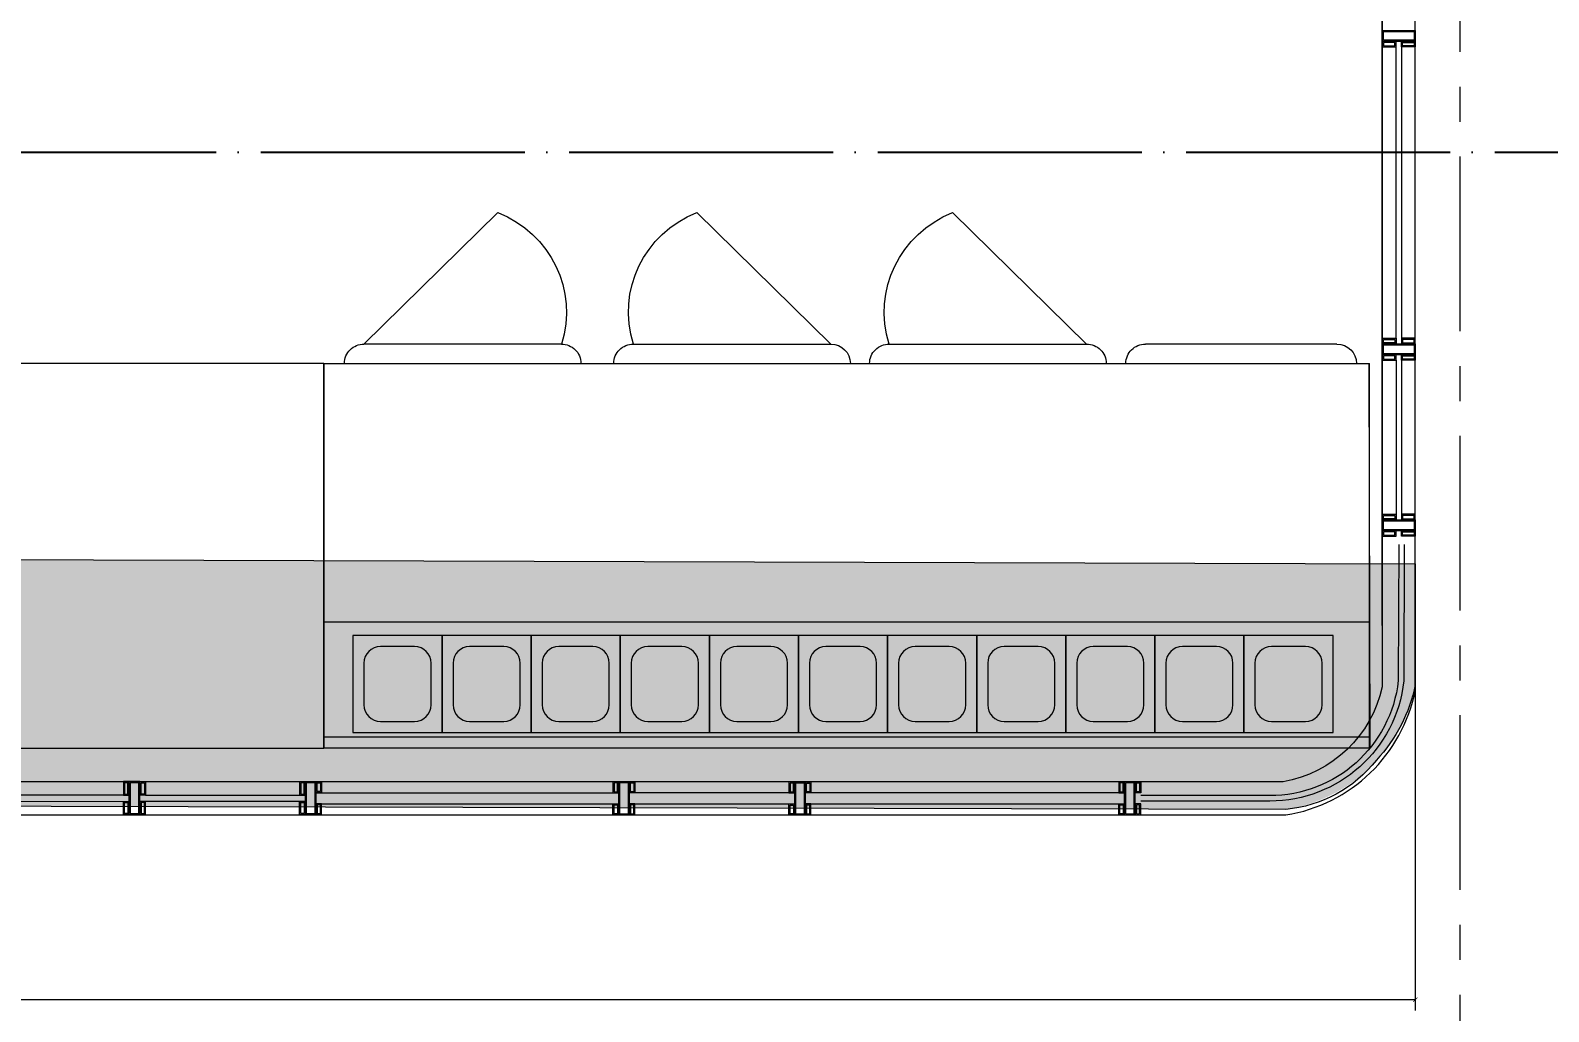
# Model space of a CAD drawing. Header units: millimetres. Extents: x 29001 to 40804, y -8833 to -5892.
# Drawn here: x 35714.1 to 35990.2, y -6390.7 to -6212.3 of the extents above; entities that cross this region are included whole.
import ezdxf

# ---------------------------------------------------------------- set-up
doc = ezdxf.new("R2010")
doc.units = ezdxf.units.MM
doc.linetypes.add('CENTER', pattern=[50.79999999999998, 31.75, -6.349999999999998, 6.349999999999998, -6.349999999999998])
doc.linetypes.add('DASHDOT', pattern=[14, 12, -1, 0, -1])
doc.layers.get('0').update_dxf_attribs({"lineweight": 0})
doc.layers.get('Defpoints').update_dxf_attribs({"lineweight": 0})
for name, color, linetype, lineweight in [('Auto-Yazi', 7, 'Continuous', 0), ('xxx_Auto_Element_Dograma Cam', 140, 'Continuous', 0), ('xxx_Auto_Element_Dograma Metal', 211, 'Continuous', 0), ('xxx_Auto_Kaplama_Aluminyum', 133, 'Continuous', 0), ('xxx_Auto_Kaplama_Mermer', 23, 'Continuous', 0), ('xxx_Auto_Kaplama_Mermer Tarama @ 1', 45, 'Continuous', 0), ('xxx_Auto_Konstruksiyon_Metal Ince', 161, 'Continuous', 0), ('xxx_Auto_Olcu_Ic', 33, 'Continuous', 0), ('xxx_Auto_Yardimci_Aks', 30, 'CENTER', 0)]:
    doc.layers.add(name, color=color, linetype=linetype, lineweight=lineweight)
doc.styles.add('AUTOBAN', font='')
doc.styles.get('AUTOBAN').set_extended_font_data('Helvetica Normal Tr')
doc.dimstyles.new('AUTO_DIM_1-20', dxfattribs={"dimtxt": 4, "dimasz": 0.75, "dimexe": 2, "dimexo": 10, "dimgap": 0.2, "dimtad": 1, "dimdec": 0, "dimrnd": 0.5, "dimdsep": 46, "dimtxsty": 'AUTOBAN', "dimblk": 'ARCHTICK', "dimcen": 2, "dimclrd": 256, "dimclre": 256, "dimclrt": 256, "dimadec": 0, "dimazin": 0, "dimtfac": 1, "dimtdec": 0, "dimtix": 1, "dimtofl": 0, "dimtmove": 1, "dimatfit": 3, "dimfxl": 1, "dimtolj": 1, "dimtzin": 0, "dimlwd": -1, "dimlwe": -1, "dimarcsym": 0})

# ---------------------------------------------------------------- blocks, each defined once
blk = doc.blocks.new('A$C2EE206DC')
at = {"color": 42}
blk.add_lwpolyline([(2.805806252581533e-05, 23.00000908083166), (190.0000280580625, 23.00000908083166), (190.0000280580625, 9.080831659957767e-06), (2.805806252581533e-05, 9.080831659957767e-06), (2.805806252581533e-05, 23.00000908083166)], dxfattribs=at)
at = {"color": 253, "true_color": 0x999999}
for points in [[(5.248082308802623, 2.900009080825839), (21.44808230880153, 2.900009080825839), (21.44808230880153, 20.50000908083166), (5.248082308802623, 20.50000908083166)], [(21.44808230880153, 2.900009080825839), (37.64808230880044, 2.900009080825839), (37.64808230880044, 20.50000908083166), (21.44808230880153, 20.50000908083166)], [(37.64808230880044, 2.900009080825839), (53.84808230879935, 2.900009080825839), (53.84808230879935, 20.50000908083166), (37.64808230880044, 20.50000908083166)], [(53.84808230879935, 2.900009080825839), (70.04808230879826, 2.900009080825839), (70.04808230879826, 20.50000908083166), (53.84808230879935, 20.50000908083166)], [(70.04808230879826, 2.900009080825839), (86.24808230879717, 2.900009080825839), (86.24808230879717, 20.50000908083166), (70.04808230879826, 20.50000908083166)], [(86.24808230879717, 2.900009080825839), (102.4480823087961, 2.900009080825839), (102.4480823087961, 20.50000908083166), (86.24808230879717, 20.50000908083166)], [(102.4480823087961, 2.900009080825839), (118.648082308795, 2.900009080825839), (118.648082308795, 20.50000908083166), (102.4480823087961, 20.50000908083166)], [(118.648082308795, 2.900009080825839), (134.8480823087939, 2.900009080825839), (134.8480823087939, 20.50000908083166), (118.648082308795, 20.50000908083166)], [(134.8480823087939, 2.900009080825839), (151.0480823087928, 2.900009080825839), (151.0480823087928, 20.50000908083166), (134.8480823087939, 20.50000908083166)], [(151.0480823087928, 2.900009080825839), (167.2480823087917, 2.900009080825839), (167.2480823087917, 20.50000908083166), (151.0480823087928, 20.50000908083166)], [(167.2480823087917, 2.900009080825839), (183.4480823087906, 2.900009080825839), (183.4480823087906, 20.50000908083166), (167.2480823087917, 20.50000908083166)]]:
    blk.add_lwpolyline(points, close=True, dxfattribs=at)
for points in [[(10.24808230880262, 4.900009080825839), (16.44808230880153, 4.900009080825839, 0.4142135623730951), (19.44808230880153, 7.900009080825839), (19.44808230880153, 15.50000908083166, 0.4142135623731021), (16.44808230880153, 18.50000908083166), (10.24808230880262, 18.50000908083166, 0.4142135623730951), (7.248082308802623, 15.50000908083166), (7.248082308802623, 7.900009080825839, 0.4142135623730951)], [(26.44808230880153, 4.900009080825839), (32.64808230880044, 4.900009080825839, 0.4142135623730951), (35.64808230880044, 7.900009080825839), (35.64808230880044, 15.50000908083166, 0.4142135623731021), (32.64808230880044, 18.50000908083166), (26.44808230880153, 18.50000908083166, 0.4142135623730951), (23.44808230880153, 15.50000908083166), (23.44808230880153, 7.900009080825839, 0.4142135623730951)], [(42.64808230880044, 4.900009080825839), (48.84808230879935, 4.900009080825839, 0.4142135623730951), (51.84808230879935, 7.900009080825839), (51.84808230879935, 15.50000908083166, 0.4142135623731021), (48.84808230879935, 18.50000908083166), (42.64808230880044, 18.50000908083166, 0.4142135623730951), (39.64808230880044, 15.50000908083166), (39.64808230880044, 7.900009080825839, 0.4142135623730951)], [(58.84808230879935, 4.900009080825839), (65.04808230879826, 4.900009080825839, 0.4142135623730951), (68.04808230879826, 7.900009080825839), (68.04808230879826, 15.50000908083166, 0.4142135623731021), (65.04808230879826, 18.50000908083166), (58.84808230879935, 18.50000908083166, 0.4142135623730951), (55.84808230879935, 15.50000908083166), (55.84808230879935, 7.900009080825839, 0.4142135623730951)], [(75.04808230879826, 4.900009080825839), (81.24808230879717, 4.900009080825839, 0.4142135623730951), (84.24808230879717, 7.900009080825839), (84.24808230879717, 15.50000908083166, 0.4142135623731021), (81.24808230879717, 18.50000908083166), (75.04808230879826, 18.50000908083166, 0.4142135623730951), (72.04808230879826, 15.50000908083166), (72.04808230879826, 7.900009080825839, 0.4142135623730951)], [(91.24808230879717, 4.900009080825839), (97.44808230879607, 4.900009080825839, 0.4142135623730951), (100.4480823087961, 7.900009080825839), (100.4480823087961, 15.50000908083166, 0.4142135623731021), (97.44808230879607, 18.50000908083166), (91.24808230879717, 18.50000908083166, 0.4142135623730951), (88.24808230879717, 15.50000908083166), (88.24808230879717, 7.900009080825839, 0.4142135623730951)], [(107.4480823087961, 4.900009080825839), (113.648082308795, 4.900009080825839, 0.4142135623730951), (116.648082308795, 7.900009080825839), (116.648082308795, 15.50000908083166, 0.4142135623731021), (113.648082308795, 18.50000908083166), (107.4480823087961, 18.50000908083166, 0.4142135623730951), (104.4480823087961, 15.50000908083166), (104.4480823087961, 7.900009080825839, 0.4142135623730951)], [(123.648082308795, 4.900009080825839), (129.8480823087939, 4.900009080825839, 0.4142135623730951), (132.8480823087939, 7.900009080825839), (132.8480823087939, 15.50000908083166, 0.4142135623731021), (129.8480823087939, 18.50000908083166), (123.648082308795, 18.50000908083166, 0.4142135623730951), (120.648082308795, 15.50000908083166), (120.648082308795, 7.900009080825839, 0.4142135623730951)], [(139.8480823087939, 4.900009080825839), (146.0480823087928, 4.900009080825839, 0.4142135623730951), (149.0480823087928, 7.900009080825839), (149.0480823087928, 15.50000908083166, 0.4142135623731021), (146.0480823087928, 18.50000908083166), (139.8480823087939, 18.50000908083166, 0.4142135623730951), (136.8480823087939, 15.50000908083166), (136.8480823087939, 7.900009080825839, 0.4142135623730951)], [(156.0480823087928, 4.900009080825839), (162.2480823087917, 4.900009080825839, 0.4142135623730951), (165.2480823087917, 7.900009080825839), (165.2480823087917, 15.50000908083166, 0.4142135623731021), (162.2480823087917, 18.50000908083166), (156.0480823087928, 18.50000908083166, 0.4142135623730951), (153.0480823087928, 15.50000908083166), (153.0480823087928, 7.900009080825839, 0.4142135623730951)], [(172.2480823087917, 4.900009080825839), (178.4480823087906, 4.900009080825839, 0.4142135623730951), (181.4480823087906, 7.900009080825839), (181.4480823087906, 15.50000908083166, 0.4142135623731021), (178.4480823087906, 18.50000908083166), (172.2480823087917, 18.50000908083166, 0.4142135623730951), (169.2480823087917, 15.50000908083166), (169.2480823087917, 7.900009080825839, 0.4142135623730951)]]:
    blk.add_lwpolyline(points, format="xyb", close=True, dxfattribs=at)
blk = doc.blocks.new('2x2 kutu profil')
at = {"layer": 'xxx_Auto_Element_Dograma Metal', "linetype": 'Continuous'}
for points in [[(63241.45064152106, 23662.13960917573), (63242.45064152106, 23662.13960917573), (63242.45064152106, 23660.13960917573), (63241.45064152106, 23660.13960917573)], [(63241.65064152105, 23661.93960917573), (63242.25064152106, 23661.93960917573), (63242.25064152106, 23660.33960917573), (63241.65064152105, 23660.33960917573)]]:
    blk.add_lwpolyline(points, close=True, dxfattribs=at)
blk = doc.blocks.new('hukj')
at = {"layer": 'xxx_Auto_Element_Dograma Cam'}
for p, q in [((604.2627619325722, -179.011319158627), (604.2627619325722, -207.0113673871665)), ((319.2010761973288, -259.1835129594792), (373.201110623464, -259.2179360397377)), ((372.8819506724976, -258.0904221245628), (319.8819162462896, -258.0904221245628)), ((407.9112456604926, -257.6477491305895), (461.8820230529382, -257.6477491305895)), ((407.9112456604926, -259.6307391778437), (461.88202305288, -259.6651488291218))]:
    blk.add_line(p, q, dxfattribs=at)
for points in [[(604.2627619326013, -175.0113191586561), (604.2627619325431, -122.0112709329833)], [(605.2627762951597, -122.0112709330124), (605.2627762951597, -175.011319158627)], [(605.2627762951597, -179.0113191586561), (605.2627762951597, -207.0113673871374)], [(376.8819506724831, -258.0904221245337), (405.9112456604926, -258.0904221245337)], [(405.9112456604926, -259.2355843175001), (376.8819506724831, -259.2605285718428)], [(494.8861614441048, -257.6792256660819), (464.8820230529309, -257.6610541610617)], [(554.8426291193027, -257.6789660756458), (496.8861614441048, -257.6610541610617)], [(464.8820230529309, -259.6577215747429), (493.8861614440539, -259.6817591260888)], [(496.8861614441048, -259.6577215747429), (554.6825697438544, -259.6817591260888)]]:
    blk.add_lwpolyline(points, dxfattribs=at)
for points in [[(604.7644609759955, -212.5178790431637), (604.6656829409985, -237.2557929795203, -0.3823701193851365), (581.3032067711174, -258.1674026942992), (557.8426330174334, -258.1678543741473)], [(605.7644530041362, -212.5218719929253), (605.6654648175245, -237.3124161786982, -0.3829988504449173), (581.3028718201967, -259.1674026382025), (557.8426522701557, -259.1678543739617)]]:
    blk.add_lwpolyline(points, format="xyb", dxfattribs=at)
at = {"layer": 'xxx_Auto_Element_Dograma Metal', "linetype": 'Continuous'}
for points in [[(601.7616953374891, -119.0112709330051), (607.7616953374891, -119.0112709330051), (607.7616953374891, -121.0112709330051), (601.7616953374891, -121.0112709330051)], [(601.7616953375327, -121.0112709329896), (601.7616953375327, -122.0112709329896), (604.2616953375327, -122.0112709329896), (604.2616953375327, -121.0112709329896)], [(601.9616953374862, -119.2112709329876), (607.561695337492, -119.2112709329876), (607.561695337492, -120.8112709329935), (601.9616953374862, -120.8112709329935)], [(601.9616953375298, -121.2112709329867), (601.9616953375298, -121.8112709329926), (604.0616953375356, -121.8112709329926), (604.0616953375356, -121.2112709329867)], [(607.7616953374745, -121.011270933026), (607.7616953374745, -122.011270933026), (605.2616953374745, -122.011270933026), (605.2616953374745, -121.011270933026)], [(607.5616953374774, -121.2112709330231), (607.5616953374774, -121.8112709330289), (605.4616953374716, -121.8112709330289), (605.4616953374716, -121.2112709330231)], [(601.7627619326013, -176.0113191586624), (601.7627619326013, -175.0113191586624), (604.2627619326013, -175.0113191586624), (604.2627619326013, -176.0113191586624)], [(601.7627619325576, -176.0113191586561), (607.7627619325576, -176.0113191586561), (607.7627619325576, -178.0113191586561), (601.7627619325576, -178.0113191586561)], [(601.9627619325984, -175.8113191586654), (601.9627619325984, -175.2113191586595), (604.0627619325896, -175.2113191586595), (604.0627619325896, -175.8113191586654)], [(601.9627619325547, -176.2113191586386), (607.5627619325605, -176.2113191586386), (607.5627619325605, -177.8113191586444), (601.9627619325547, -177.8113191586444)], [(607.7627619325431, -176.0113191586406), (607.7627619325431, -175.0113191586406), (605.2627619325431, -175.0113191586406), (605.2627619325431, -176.0113191586406)], [(607.562761932546, -175.8113191586435), (607.562761932546, -175.2113191586377), (605.4627619325547, -175.2113191586377), (605.4627619325547, -175.8113191586435)], [(601.7627619326013, -178.0113191586333), (601.7627619326013, -179.0113191586333), (604.2627619326013, -179.0113191586333), (604.2627619326013, -178.0113191586333)], [(601.9627619325984, -178.2113191586304), (601.9627619325984, -178.8113191586363), (604.0627619326042, -178.8113191586363), (604.0627619326042, -178.2113191586304)], [(607.7627619325285, -178.0113191586697), (607.7627619325285, -179.0113191586697), (605.2627619325285, -179.0113191586697), (605.2627619325285, -178.0113191586697)], [(607.5627619325314, -178.2113191586668), (607.5627619325314, -178.8113191586726), (605.4627619325256, -178.8113191586726), (605.4627619325256, -178.2113191586668)], [(601.7627619326013, -208.0113673871729), (601.7627619326013, -207.0113673871729), (604.2627619326013, -207.0113673871729), (604.2627619326013, -208.0113673871729)], [(607.7627619325431, -208.011367387151), (607.7627619325431, -207.011367387151), (605.2627619325431, -207.011367387151), (605.2627619325431, -208.011367387151)], [(601.7627619325576, -208.0113673871738), (607.7627619325576, -208.0113673871738), (607.7627619325576, -210.0113673871738), (601.7627619325576, -210.0113673871738)], [(601.9627619325984, -207.8113673871758), (601.9627619325984, -207.21136738717), (604.0627619325896, -207.21136738717), (604.0627619325896, -207.8113673871758)], [(601.9627619325547, -208.2113673871563), (607.5627619325605, -208.2113673871563), (607.5627619325605, -209.8113673871621), (601.9627619325547, -209.8113673871621)], [(607.562761932546, -207.811367387154), (607.562761932546, -207.2113673871481), (605.4627619325547, -207.2113673871481), (605.4627619325547, -207.811367387154)], [(601.7627619326013, -210.0113673871583), (601.7627619326013, -211.0113673871583), (604.262749774025, -211.0148542805109), (604.262749774025, -210.0148542805109)], [(601.9627619325984, -210.2113673871554), (601.9627619325984, -210.8113673871612), (604.0627497740279, -210.8148542805138), (604.0627497740279, -210.214854280508)], [(607.7627619325285, -210.0113673871947), (607.7627619325285, -211.0113673871947), (605.2633341612309, -211.0006698632715), (605.2633341612309, -210.0006698632715)], [(607.5627619325314, -210.2113673871918), (607.5627619325314, -210.8113673871976), (605.463334161228, -210.8006698632744), (605.463334161228, -210.2006698632686)], [(373.8819506724831, -255.6184705336527), (372.8819506724831, -255.6184705336527), (372.8819506724976, -258.0904221245628), (373.8819506724976, -258.0904221245628)], [(373.681950672486, -255.8184705336498), (373.0819506724802, -255.8184705336498), (373.0819506724947, -257.8904221245584), (373.6819506725005, -257.8904221245584)], [(373.8819506724976, -255.61847053361), (373.8819506724976, -261.61847053361), (375.8819506724976, -261.61847053361), (375.8819506724976, -255.61847053361)], [(374.0819506724802, -255.8184705336071), (374.0819506724802, -261.4184705336129), (375.681950672486, -261.4184705336129), (375.681950672486, -255.8184705336071)], [(375.8819506724685, -255.6184705336236), (376.8819506724685, -255.6184705336236), (376.8819506724831, -258.0904221245337), (375.8819506724831, -258.0904221245337)], [(376.0819506724656, -255.8184705336207), (376.6819506724714, -255.8184705336207), (376.681950672486, -257.8904221245293), (376.0819506724802, -257.8904221245293)], [(405.911245660478, -255.6342314149842), (404.911245660478, -255.6342314149842), (404.911245660478, -258.0904221245337), (405.911245660478, -258.0904221245337)], [(405.7112456604809, -255.8342314149813), (405.1112456604751, -255.8342314149813), (405.1112456604751, -257.8904221245293), (405.7112456604809, -257.8904221245293)], [(405.9112456604926, -255.6342314149342), (405.9112456604926, -261.6342314149342), (407.9112456604926, -261.6342314149342), (407.9112456604926, -255.6342314149342)], [(406.1112456604751, -255.8342314149313), (406.1112456604751, -261.4342314149371), (407.7112456604809, -261.4342314149371), (407.7112456604809, -255.8342314149313)], [(462.8820230529309, -255.662265427597), (462.8820230529309, -261.662265427597), (464.8820230529309, -261.662265427597), (464.8820230529309, -255.662265427597)], [(463.0820230529134, -255.8622654275941), (463.0820230529134, -261.4622654276), (464.6820230529192, -261.4622654276), (464.6820230529192, -255.8622654275941)], [(494.8861614441048, -255.6775218675439), (494.8861614441048, -261.6775218675439), (496.8861614441048, -261.6775218675439), (496.8861614441048, -255.6775218675439)], [(494.8861614441048, -255.6775218675439), (494.8861614441048, -261.6775218675439), (496.8861614441048, -261.6775218675439), (496.8861614441048, -255.6775218675439)], [(495.0861614440873, -255.877521867541), (495.0861614440873, -261.4775218675468), (496.6861614440932, -261.4775218675468), (496.6861614440932, -255.877521867541)], [(495.0861614440873, -255.877521867541), (495.0861614440873, -261.4775218675468), (496.6861614440932, -261.4775218675468), (496.6861614440932, -255.877521867541)], [(554.8425860621865, -255.6679307643917), (554.842714524726, -261.6679307630193), (556.8427145242676, -261.6678879421652), (556.8425860617281, -255.6678879435376)], [(555.042590344201, -255.8679264822567), (555.0427102425892, -261.4679264809738), (556.6427102422167, -261.4678922243011), (556.642590343843, -255.867892225584)], [(373.8819506724394, -261.6184705335654), (372.8819506724394, -261.6184705335654), (372.8819506724394, -259.2177325867433), (373.8819506724394, -259.2177325867433)], [(373.6819506724423, -261.4184705335683), (373.0819506724365, -261.4184705335683), (373.0819506724365, -259.4177325867477), (373.6819506724423, -259.4177325867477)], [(375.8819506725267, -261.6184705335727), (376.8819506725267, -261.6184705335727), (376.8819506725267, -259.2177325867506), (375.8819506725267, -259.2177325867506)], [(376.0819506725238, -261.4184705335756), (376.6819506725296, -261.4184705335756), (376.6819506725296, -259.4177325867549), (376.0819506725238, -259.4177325867549)], [(405.9112456604344, -261.6342314148897), (404.9112456604344, -261.6342314148897), (404.9109033866625, -259.2359045662461), (405.9109033866625, -259.2359045662461)], [(405.7112456604373, -261.4342314148926), (405.1112456604315, -261.4342314148926), (405.1109033866596, -259.4359045662504), (405.7109033866654, -259.4359045662504)]]:
    blk.add_lwpolyline(points, close=True, dxfattribs=at)
at = {"layer": 'xxx_Auto_Konstruksiyon_Metal Ince', "linetype": 'Continuous', "ltscale": 20}
blk.add_line((607.7645415232619, -227.9668884140219), (607.7644991256166, 1.98886903289258), dxfattribs=at)
for points in [[(-2.999997388600605, -3.607527560234303e-05), (-2.99999257021409, -236.6946979555159, 0.3974501118205186), (23.45341446142993, -261.6673640640256), (584.2143777830424, -261.6793701907136, 0.3146301254986586), (607.7644692491594, -238.9875191249857), (607.7644692491594, 1.994492859111233)], [(601.7645290009677, 2.000116872418403), (601.764469407688, -238.3679487214331, -0.302461930392059), (583.7206513809651, -255.6781449560758), (23.46028005333937, -255.6673629142069, -0.3952650015637319), (3.00000742602424, -236.5108520510075), (3.000000982559868, -3.5952605685452e-05)], [(601.7644721633114, -227.2532174126882, 3.568483447483287e-06), (601.7645413916325, -227.2529508854086), (601.7644991256166, 1.988867926655985)]]:
    blk.add_lwpolyline(points, format="xyb", dxfattribs=at)
at = {"layer": 'xxx_Auto_Kaplama_Aluminyum', "color": 1, "linetype": 'Continuous'}
for p in [(-62833.53939586059, -23917.77384059069), (-62776.56861846816, -23917.80187460335), (-62744.56448007699, -23917.8171310433), (-62684.60805545913, -23917.80751852972)]:
    blk.add_blockref('2x2 kutu profil', p, dxfattribs=at)
at = {"layer": 'xxx_Auto_Kaplama_Aluminyum', "color": 1, "linetype": 'Continuous', "xscale": -1}
for p in [(63704.33266457399, -23917.80187460338), (63736.33680296516, -23917.81713104332), (63796.29322758302, -23917.80751852975)]:
    blk.add_blockref('2x2 kutu profil', p, dxfattribs=at)
at = {"layer": 'xxx_Auto_Kaplama_Aluminyum', "color": 1, "linetype": 'Continuous', "xscale": -1, "rotation": 180}
for p in [(-62833.53939586053, 23400.50537776083), (-62776.5686184681, 23400.47734374817), (-62744.56448007693, 23400.46208730822), (-62684.60805545907, 23400.4716998218)]:
    blk.add_blockref('2x2 kutu profil', p, dxfattribs=at)
at = {"layer": 'xxx_Auto_Kaplama_Aluminyum', "color": 1, "linetype": 'Continuous', "rotation": 180}
for p in [(63704.33266457393, 23400.47734374813), (63736.3368029651, 23400.46208730819), (63796.29322758297, 23400.47169982176)]:
    blk.add_blockref('2x2 kutu profil', p, dxfattribs=at)
blk = doc.blocks.new('_ArchTick')
at = {"color": 0, "linetype": 'ByBlock', "const_width": 0.15}
blk.add_lwpolyline([(-0.5, -0.5), (0.5, 0.5)], dxfattribs=at)
blk = doc.blocks.new('*D305')
at = {"layer": 'Defpoints', "color": 0, "transparency": 16777216}
for p in [(35965.92542850062, -6309.292792898316, 0.02332046590823467), (35387.18919071463, -6370.615849432226), (35965.92542850062, -6388.558053486286)]:
    blk.add_point(p, dxfattribs=at)
at = {"layer": 'xxx_Auto_Olcu_Ic', "transparency": 16777216}
for p, q in [((35965.92542850062, -6319.292792898316), (35965.92542850062, -6390.558053486286)), ((35387.18919071463, -6380.615849432226), (35387.18919071463, -6390.558053486286)), ((35387.18919071463, -6388.558053486286), (35965.92542850062, -6388.558053486286))]:
    blk.add_line(p, q, dxfattribs=at)
at = {"layer": 'xxx_Auto_Olcu_Ic', "transparency": 16777216, "xscale": 0.75, "yscale": 0.75, "zscale": 0.75, "rotation": 180}
blk.add_blockref('_ArchTick', (35387.18919071463, -6388.558053486286), dxfattribs=at)
at = {"layer": 'xxx_Auto_Olcu_Ic', "transparency": 16777216, "xscale": 0.75, "yscale": 0.75, "zscale": 0.75}
blk.add_blockref('_ArchTick', (35965.92542850062, -6388.558053486286), dxfattribs=at)
at = {"layer": 'xxx_Auto_Olcu_Ic', "transparency": 16777216, "insert": (35676.55730960763, -6386.358053486286), "char_height": 4, "attachment_point": 5, "style": 'AUTOBAN', "bg_fill": 3, "box_fill_scale": 1.1, "bg_fill_color": 256, "bg_fill_true_color": 13158600, "bg_fill_transparency": 0}
blk.add_mtext('\\A1;579', dxfattribs=at)

msp = doc.modelspace()

# ---------------------------------------------------------------- hatches: boundary and pattern name
at = {"layer": 'xxx_Auto_Kaplama_Mermer Tarama @ 1', "true_color": 0xb0a4a0}
h = msp.add_hatch(dxfattribs=at)
h.set_pattern_fill('DOTS', color=253, scale=1.5, angle=540)
h.set_pattern_definition([(180, (-5781.234897503717, 47363.31567078076), (-1.190625000000001, -2.381249999999999), [0, -2.38125])])
edge = h.paths.add_edge_path()
edge.add_line((35342.16583847892, -6093.296552068547), (35963.51271639181, -6093.296547116443))
edge.add_line((35963.51271639181, -6093.296547116443), (35963.51271639181, -6102.796714280915))
edge.add_line((35963.51271639181, -6102.796714280915), (35352.16260563578, -6102.796714280915))
edge.add_line((35352.16260563578, -6102.796714280915), (35352.16260563578, -6247.796714407895))
edge.add_line((35352.16260563578, -6247.796714407895), (35387.16233763925, -6247.796714407895))
edge.add_line((35387.16233763925, -6247.796714407895), (35387.19135285354, -6270.404191398216))
edge.add_line((35387.19135285354, -6270.404191398216), (35387.19135285354, -6293.40419139822))
edge.add_arc((35402.58079452683, -6292.43787097344), 15.41975000377311, 183.5929496594233, 227.6554270000184)
edge.add_arc((35402.58079452683, -6292.43787097344), 15.4197500037786, 227.6554269999984, 260.3123678776854)
edge.add_line((35399.98601140013, -6307.637732509139), (35965.92532959906, -6309.292792606405))
edge.add_line((35965.92532959906, -6309.292792606405), (35965.92535957682, -6315.938523060669))
edge.add_line((35965.92535957682, -6315.938523060669), (35965.92532397047, -6331.290441716495))
edge.add_arc((35937.90261658172, -6325.774194260629), 28.56048170795275, 279.00969316851086, 348.86375655994703, ccw=False)
edge.add_line((35942.37523250435, -6353.982292782132), (35883.37949368976, -6353.841299375711))
edge.add_line((35883.37949368976, -6353.841299375711), (35875.45251102738, -6353.822354748342))
edge.add_line((35875.45251102738, -6353.822354748342), (35368.63320018192, -6352.612422977975))
edge.add_arc((35368.62152505118, -6326.112791254241), 26.4996342956321, 183.3004229496563, 270.0252432064246, ccw=False)
edge.add_line((35342.16584327008, -6327.638412209541), (35342.16583847892, -6093.296552068547))

# ---------------------------------------------------------------- linework, layer by layer
at = {"color": 251, "linetype": 'Continuous'}
for p, q in [((35774.77650160553, -6269.356980176033, 0.02332046590823467), (35799.13838733349, -6245.449339618661, 0.02332046590823467)), ((35859.64428249076, -6269.356980176033, 0.02332046590823467), (35835.28239676279, -6245.449339618661, 0.02332046590823467)), ((35906.15482719669, -6269.356980176033, 0.02332046590823467), (35881.79294146872, -6245.449339618661, 0.02332046590823467)), ((35810.65997652523, -6269.356980176033, 0.02332046590823467), (35774.77650160553, -6269.356980176033, 0.02332046590823467)), ((35823.76080757106, -6269.356980176033, 0.02332046590823467), (35859.64428249076, -6269.356980176033, 0.02332046590823467)), ((35870.27135227699, -6269.356980176033, 0.02332046590823467), (35906.15482719669, -6269.356980176033, 0.02332046590823467)), ((35951.67111400494, -6269.356980176033, 0.02332046590823467), (35916.86068501728, -6269.356980176033, 0.02332046590823467))]:
    msp.add_line(p, q, dxfattribs=at)
at = {"color": 8, "true_color": 0x6e6e6e}
for p, q in [((35767.48397055971, -6272.856980176019, 0.02332046590823467), (35767.48397055971, -6342.856980176019, 0.02332046590823467)), ((35957.71870361251, -6342.797574839833, 0.02332046590823467), (35957.52747055971, -6272.797574839833, 0.02332046590823467)), ((35957.52818933265, -6273.120083781398, 0.02332046590823467), (35957.52818933265, -6342.856980176019, 0.02332046590823467))]:
    msp.add_line(p, q, dxfattribs=at)
at = {"color": 4, "linetype": 'Continuous'}
for p, q in [((35767.48397055971, -6342.856980175684, 0.02332046590823467), (35767.48397055971, -6272.856980176004, 0.02332046590823467)), ((35767.48397055971, -6272.856980176004, 0.02332046590823467), (35957.52747055971, -6272.856980176019, 0.02332046590823467)), ((35957.52747055971, -6272.856980176019, 0.02332046590823467), (35957.52747055971, -6342.856980175684, 0.02332046590823467)), ((35957.52747055971, -6340.856980175698, 0.02332046590823467), (35767.48397055971, -6340.856980175698, 0.02332046590823467)), ((35957.52747055971, -6342.856980175684, 0.02332046590823467), (35767.48397055971, -6342.856980175684, 0.02332046590823467))]:
    msp.add_line(p, q, dxfattribs=at)
at = {"color": 8, "true_color": 0x6e6e6e, "elevation": 0.02332046590823467}
msp.add_lwpolyline([(35667.48397055971, -6342.856980176019), (35767.48397055971, -6342.856980176019), (35767.48397055971, -6272.856980176019), (35667.48397055971, -6272.856980176019)], close=True, dxfattribs=at)
at = {"color": 251, "linetype": 'Continuous', "extrusion": (0, 0, -1)}
for centre, major_axis, ratio, start_param, end_param in [((35791.67750232646, -6263.539563683576, 0.02332046590823467), (19.88655040858478, -2.060900628491956e-10), 0.9813542688911238, -1.186213565197157, 0.3026892461138018), ((35842.74328176983, -6263.539563683576, 0.02332046590823467), (19.88655040859032, -2.483571550112993e-10), 0.9813542688907555, 2.838903407452675, 4.327806218780425), ((35889.25382647576, -6263.539563683576, 0.02332046590823467), (-19.88655040857919, -5.838196624709294e-11), 0.9813542688916481, -0.3026892461250996, 1.186213565188964), ((35774.77650160553, -6272.856980176004, 0.02332046590823467), (3.566499999986262, -2.943661738284711e-11), 0.9813542688894945, 3.141592653581383, 4.71238898037659), ((35810.65997652523, -6272.856980176004, 0.02332046590823467), (-3.566499999986263, -2.945827281242478e-11), 0.9813542688894944, 1.570796326803003, 3.141592653598209), ((35823.76080757106, -6272.856980176004, 0.02332046590823467), (3.566499999986262, -2.943661738284711e-11), 0.9813542688894945, 3.141592653581383, 4.71238898037659), ((35859.64428249076, -6272.856980176004, 0.02332046590823467), (3.566499999971711, -1.30656138480019e-10), 0.9813542688934985, 4.712388980348739, 6.283185307142256), ((35870.27135227699, -6272.856980176004, 0.02332046590823467), (3.566499999971711, -4.159935843710746e-10), 0.9813542688934984, 3.141592653470938, 4.712388980270225), ((35906.15482719669, -6272.856980176004, 0.02332046590823467), (-3.566499999986263, -2.945827281242478e-11), 0.9813542688894944, 1.570796326803003, 3.141592653598209), ((35916.86068501728, -6272.856980176019, 0.02332046590823467), (3.566499999986262, -2.943661738284711e-11), 0.9813542688894945, 3.141592653581383, 4.71238898037659), ((35951.67111400494, -6272.856980176019, 0.02332046590823467), (3.566499999971711, -1.30656138480019e-10), 0.9813542688934985, 4.712388980348739, 6.283185307142256)]:
    msp.add_ellipse(centre, major_axis=major_axis, ratio=ratio, start_param=start_param, end_param=end_param, dxfattribs=at)
at = {"layer": 'Auto-Yazi', "color": 4, "linetype": 'DASHDOT', "lineweight": -3, "ltscale": 4, "elevation": 0.02332046590823467}
msp.add_lwpolyline([(35251.09215281504, -6234.433512200317), (36066.00774461689, -6234.433512200317)], dxfattribs=at)
at = {"layer": 'xxx_Auto_Kaplama_Mermer', "elevation": 0.02332046590823467}
msp.add_lwpolyline([(35342.16583847892, -6093.296552068547), (35963.51271639181, -6093.296631822938), (35963.51271639181, -6102.79679898741), (35352.16260563578, -6102.796714280915), (35352.16260563578, -6247.796714407895), (35387.16233763925, -6247.796714407895), (35387.19135285354, -6293.404191398216), (35387.19135285354, -6293.404191398216, 0.3478426492445763), (35399.98601140013, -6307.637732509139), (35405.17566204915, -6307.637718101637), (35965.92542850062, -6309.292792898316), (35965.92529065303, -6322.584253223021), (35965.92529065303, -6331.290441077789, -0.1387889309862361), (35958.84447257053, -6345.013219674574, -0.203989619740177), (35942.37523250435, -6353.982292782132), (35368.61925030172, -6352.611078317998, -0.3974501118199482), (35342.16584327008, -6327.638412209541), (35342.16583847892, -6093.296552068547)], format="xyb", dxfattribs=at)
at = {"layer": 'xxx_Auto_Yardimci_Aks', "elevation": 0.02332046590823467}
msp.add_lwpolyline([(35336.98687266535, -6032.063611155717), (35974.01452660101, -6032.063509515033), (35974.01452660101, -6407.761027358275), (35336.98687266535, -6407.761128998959)], close=True, dxfattribs=at)

# ---------------------------------------------------------------- block references
at = {"color": 6}
msp.add_blockref('hukj', (35358.16082805613, -6093.296514886876, 0.02332046590823467), dxfattribs=at)
at = {"color": 8, "true_color": 0x6e6e6e}
msp.add_blockref('A$C2EE206DC', (35767.52744250164, -6342.856989256501, 0.02332046590823467), dxfattribs=at)

# ---------------------------------------------------------------- next in the draw order: dimensions: what is measured, and where the dimension line sits
at = {"layer": 'xxx_Auto_Olcu_Ic'}
dim = msp.add_linear_dim(base=(35965.92542850062, -6388.558053486286), p1=(35387.18919071463, -6370.615849432226), p2=(35965.92542850062, -6309.292792898316, 0.02332046590823467), dimstyle='AUTO_DIM_1-20', override={"dimtfill": 1}, dxfattribs=at)
dim.commit()
dim.dimension.update_dxf_attribs({"geometry": '*D305', "text_midpoint": (35676.55730960763, -6386.358053486286)})

doc.saveas('drawing.dxf')
